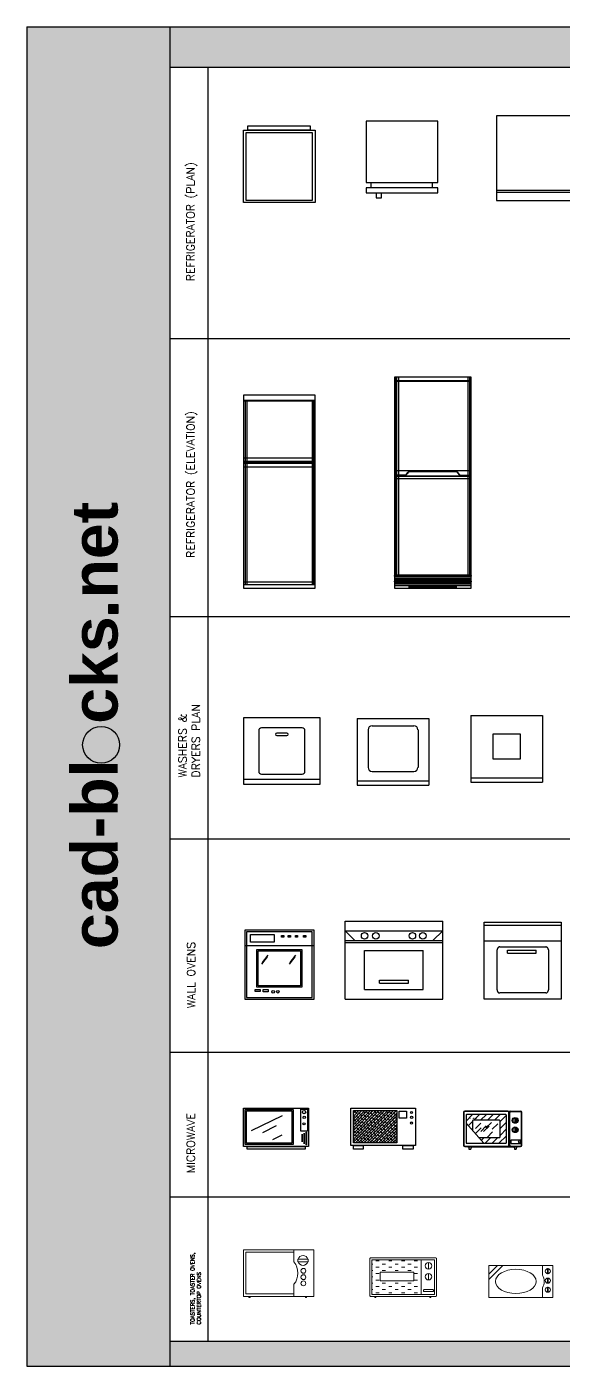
# Model space of a CAD drawing. Header units: millimetres. Extents: x 903 to 18764, y 10775 to 21237.
# Drawn here: x 903 to 5092, y 10775 to 21237 of the extents above; entities that cross this region are included whole.
import ezdxf

# ---------------------------------------------------------------- set-up
doc = ezdxf.new("R2010")
doc.units = ezdxf.units.MM
doc.layers.add('www.cad-blocks.net', color=7, linetype='Continuous')
doc.styles.get("Standard").update_dxf_attribs({"font": 'arial.ttf'})

# ---------------------------------------------------------------- blocks, each defined once
blk = doc.blocks.new('A$C60C438EE')
for p, q in [((540, 416), (0, 416)), ((175, 330), (131, 272)), ((179, 344), (135, 286)), ((391, 330), (346, 272)), ((395, 344), (350, 286))]:
    blk.add_line(p, q)
for points in [[(0, 0), (540, 0), (540, 540), (0, 540)], [(13, 13), (526, 13), (526, 526), (13, 526)], [(43, 505), (229, 505), (229, 445), (43, 445)], [(286, 497), (304, 497), (304, 485), (286, 485)], [(337, 497), (355, 497), (355, 485), (337, 485)], [(394, 497), (412, 497), (412, 485), (394, 485)], [(459, 497), (477, 497), (477, 485), (459, 485)], [(93, 387), (446, 387), (446, 93), (93, 93)], [(103, 377), (435, 377), (435, 104), (103, 104)], [(81, 75), (119, 75), (119, 59), (81, 59)], [(143, 74), (181, 74), (181, 58), (143, 58)]]:
    blk.add_lwpolyline(points, close=True)
for centre in [(221, 57), (257, 58)]:
    blk.add_circle(centre, 10.1)
blk = doc.blocks.new('A$C2FE6418F')
for p, q in [((0, 19), (0, 319)), ((0, 319), (510, 319)), ((510, 319), (510, 19)), ((15, 36), (15, 309)), ((15, 309), (389, 309)), ((25, 46), (25, 299)), ((25, 299), (379, 299)), ((64, 145), (305, 261)), ((379, 299), (379, 46)), ((389, 309), (389, 36)), ((449, 140), (449, 311)), ((449, 311), (502, 311)), ((502, 311), (502, 140)), ((151, 128), (259, 184)), ((230, 74), (303, 112)), ((502, 140), (449, 140)), ((459, 57), (459, 116)), ((459, 116), (460, 116)), ((460, 116), (460, 57)), ((474, 123), (474, 42)), ((475, 123), (474, 123)), ((475, 42), (475, 123)), ((490, 33), (490, 131)), ((490, 131), (493, 131)), ((493, 131), (493, 33)), ((510, 19), (0, 19)), ((389, 36), (15, 36)), ((379, 46), (25, 46)), ((460, 57), (459, 57)), ((474, 42), (475, 42)), ((493, 33), (490, 33))]:
    blk.add_line(p, q)
blk.add_lwpolyline([(29, 19), (482, 19), (482, 0), (29, 0)], close=True)
for centre, radius in [((474, 289), 13.2), ((475, 248), 9.23), ((474, 197), 8.3)]:
    blk.add_circle(centre, radius)
blk = doc.blocks.new('A$C46405F3B')
for p, q in [((0, 565), (560, 565)), ((0, 0), (0, 565)), ((560, 565), (560, 0)), ((560, 0), (0, 0))]:
    blk.add_line(p, q)
for points in [[(540, 545), (20, 545), (20, 20), (540, 20)], [(34, 600), (523, 600), (523, 565), (34, 565)]]:
    blk.add_lwpolyline(points, close=True)
blk = doc.blocks.new('LAVAD-01')
for p, q in [((-0.322, 0.358), (-0.322, -0.392)), ((0.328, 0.358), (-0.322, 0.358)), ((-0.272, 0.358), (-0.272, -0.392)), ((0.328, -0.392), (0.328, 0.358)), ((-0.222, 0.183), (-0.222, -0.217)), ((0.203, 0.208), (-0.197, 0.208)), ((0.228, -0.217), (0.228, 0.183)), ((0.153, 0.033), (0.153, -0.067)), ((0.165, 0.046), (0.165, 0.046)), ((0.178, -0.067), (0.178, 0.033)), ((0.165, -0.079), (0.165, -0.079)), ((-0.197, -0.242), (0.203, -0.242)), ((-0.322, -0.392), (0.328, -0.392))]:
    blk.add_line(p, q)
for centre, radius, start, end in [((-0.197, 0.183), 0.025, 90, 180), ((0.203, 0.183), 0.025, 0, 90), ((0.165, 0.033), 0.0125, 90, 180), ((0.165, 0.033), 0.0125, 0, 90), ((0.165, -0.067), 0.0125, 180, 270), ((0.165, -0.067), 0.0125, 270, 360), ((-0.197, -0.217), 0.025, 180, 270), ((0.203, -0.217), 0.025, 270, 360)]:
    blk.add_arc(centre, radius, start, end)
blk = doc.blocks.new('LAVADORA')
for p, q in [((-0.35, 0.65), (-0.35, 0)), ((-0.35, 0.65), (0.35, 0.65)), ((-0.244, 0.539), (-0.244, 0.173)), ((-0.203, 0.579), (0.203, 0.579)), ((0.244, 0.539), (0.244, 0.173)), ((0.35, 0.65), (0.35, 0)), ((-0.203, 0.133), (0.203, 0.133)), ((-0.35, 0.041), (0.35, 0.041)), ((-0.35, 0), (0.35, 0))]:
    blk.add_line(p, q)
for centre, start, end in [((-0.203, 0.539), 90, 180), ((0.203, 0.539), 0, 90), ((-0.203, 0.173), 180, 270), ((0.203, 0.173), 270, 0)]:
    blk.add_arc(centre, 0.0406, start, end)
blk = doc.blocks.new('REFRI-00')
for points in [[(-0.35, 0.35), (-0.35, -0.25), (0.35, -0.25), (0.35, 0.35), (-0.35, 0.35)], [(-0.3, -0.3), (-0.3, -0.25)], [(0.3, -0.3), (0.3, -0.25)], [(-0.35, -0.3), (-0.35, -0.35), (0.35, -0.35), (0.35, -0.3), (-0.35, -0.3)], [(-0.25, -0.35), (-0.25, -0.4), (-0.2, -0.4), (-0.2, -0.35)]]:
    blk.add_lwpolyline(points)
blk = doc.blocks.new('REFRIG')
for p, q in [((-0.825, 0.454), (-0.825, -0.454)), ((0, 0.454), (-0.825, 0.454)), ((-0.746, 0.454), (-0.746, -0.454)), ((-0.726, 0.454), (-0.726, -0.454)), ((0, -0.454), (0, 0.454)), ((-0.825, -0.454), (0, -0.454))]:
    blk.add_line(p, q)
blk = doc.blocks.new('SECA')
for p, q in [((-0.35, 0.65), (0.35, 0.65)), ((-0.35, 0.65), (-0.35, 0)), ((0.35, 0.65), (0.35, 0)), ((-0.35, 0.041), (0.35, 0.041)), ((-0.35, 0), (0.35, 0))]:
    blk.add_line(p, q)
blk.add_lwpolyline([(0.135, 0.229), (0.135, 0.468), (-0.135, 0.468), (-0.135, 0.229)], close=True)
blk = doc.blocks.new('A$C6CAC75EA')
at = {"linetype": 'Continuous'}
for p, q in [((0, 0), (0, 610)), ((0, 610), (762, 610)), ((0, 533), (762, 533)), ((0, 533), (76, 457)), ((686, 457), (762, 533)), ((762, 0), (762, 610)), ((0, 457), (762, 457)), ((0, 443), (762, 443)), ((152, 381), (610, 381)), ((152, 76), (152, 381)), ((610, 76), (610, 381)), ((269, 148), (494, 148)), ((269, 124), (269, 148)), ((269, 124), (494, 124)), ((494, 124), (494, 148)), ((0, 0), (762, 0)), ((152, 76), (610, 76))]:
    blk.add_line(p, q, dxfattribs=at)
for centre in [(152, 494), (239, 494), (525, 494), (607, 494)]:
    blk.add_circle(centre, 25.4, dxfattribs=at)
blk = doc.blocks.new('A$C488C069F')
at = {"linetype": 'Continuous'}
for p, q in [((0, 600), (600, 600)), ((0, 0), (0, 600)), ((600, 576), (0, 576)), ((600, 600), (600, 0)), ((0, 456), (600, 456)), ((101, 390), (100, 388)), ((100, 388), (100, 387)), ((100, 387), (100, 385)), ((100, 385), (100, 384)), ((100, 72), (100, 384)), ((102, 394), (101, 393)), ((101, 393), (101, 391)), ((101, 391), (101, 390)), ((103, 397), (102, 396)), ((102, 396), (102, 394)), ((104, 398), (103, 397)), ((105, 399), (104, 398)), ((106, 401), (105, 400)), ((105, 400), (105, 399)), ((107, 402), (106, 401)), ((108, 403), (107, 402)), ((109, 404), (108, 403)), ((110, 405), (109, 404)), ((111, 406), (110, 405)), ((113, 406), (111, 406)), ((114, 407), (113, 406)), ((115, 407), (114, 407)), ((116, 408), (115, 407)), ((117, 408), (116, 408)), ((119, 408), (117, 408)), ((120, 408), (119, 408)), ((120, 408), (480, 408)), ((181, 383), (406, 383)), ((181, 359), (181, 383)), ((181, 359), (406, 359)), ((406, 359), (406, 383)), ((481, 408), (480, 408)), ((483, 408), (481, 408)), ((484, 408), (483, 408)), ((485, 407), (484, 408)), ((486, 407), (485, 407)), ((487, 406), (486, 407)), ((489, 406), (487, 406)), ((490, 405), (489, 406)), ((491, 404), (490, 405)), ((492, 403), (491, 404)), ((493, 402), (492, 403)), ((494, 401), (493, 402)), ((495, 400), (494, 401)), ((495, 399), (495, 400)), ((496, 398), (495, 399)), ((497, 397), (496, 398)), ((498, 396), (497, 397)), ((498, 394), (498, 396)), ((499, 393), (498, 394)), ((499, 391), (499, 393)), ((499, 390), (499, 391)), ((500, 388), (499, 390)), ((500, 387), (500, 388)), ((500, 385), (500, 387)), ((500, 384), (500, 385)), ((500, 384), (500, 72)), ((100, 72), (100, 70)), ((100, 70), (100, 69)), ((100, 69), (100, 68)), ((100, 68), (101, 66)), ((101, 66), (101, 65)), ((101, 65), (101, 63)), ((101, 63), (102, 62)), ((102, 62), (102, 60)), ((102, 60), (103, 59)), ((103, 59), (104, 58)), ((104, 58), (105, 57)), ((105, 57), (105, 56)), ((105, 56), (106, 55)), ((106, 55), (107, 54)), ((107, 54), (108, 53)), ((108, 53), (109, 52)), ((109, 52), (110, 51)), ((110, 51), (111, 50)), ((111, 50), (113, 50)), ((113, 50), (114, 49)), ((114, 49), (115, 49)), ((115, 49), (116, 48)), ((116, 48), (117, 48)), ((117, 48), (119, 48)), ((119, 48), (120, 48)), ((480, 48), (120, 48)), ((480, 48), (481, 48)), ((481, 48), (483, 48)), ((483, 48), (484, 48)), ((484, 48), (485, 49)), ((485, 49), (486, 49)), ((486, 49), (487, 50)), ((487, 50), (489, 50)), ((489, 50), (490, 51)), ((490, 51), (491, 52)), ((491, 52), (492, 53)), ((492, 53), (493, 54)), ((493, 54), (494, 55)), ((494, 55), (495, 56)), ((495, 57), (496, 58)), ((495, 56), (495, 57)), ((496, 58), (497, 59)), ((497, 59), (498, 60)), ((498, 62), (499, 63)), ((498, 60), (498, 62)), ((499, 66), (500, 68)), ((499, 65), (499, 66)), ((499, 63), (499, 65)), ((500, 70), (500, 72)), ((500, 69), (500, 70)), ((500, 68), (500, 69)), ((600, 0), (0, 0))]:
    blk.add_line(p, q, dxfattribs=at)
blk = doc.blocks.new('A$C065B69A5')
blk.add_hatch(color=256).paths.add_polyline_path([(600, 100), (600, 104), (0, 104), (0, 100)])
for p, q in [((600, 1650), (0, 1650)), ((0, 1650), (0, 0)), ((600, 1620), (0, 1620)), ((600, 1615), (0, 1615)), ((6, 1650), (6, 883)), ((17, 1650), (17, 883)), ((31, 1650), (31, 883)), ((572, 1650), (572, 883)), ((585, 1650), (585, 883)), ((595, 1650), (595, 883)), ((600, 0), (600, 1650)), ((600, 918), (0, 918)), ((80, 885), (0, 885)), ((80, 883), (0, 883)), ((600, 875), (0, 875)), ((600, 873), (0, 873)), ((600, 855), (0, 855)), ((6, 875), (6, 104)), ((17, 875), (17, 104)), ((31, 875), (31, 104)), ((93, 892), (104, 905)), ((95, 891), (106, 903)), ((479, 912), (121, 912)), ((479, 910), (121, 910)), ((511, 883), (494, 903)), ((512, 885), (496, 905)), ((511, 883), (600, 883)), ((512, 885), (600, 885)), ((572, 875), (572, 104)), ((585, 875), (585, 104)), ((595, 875), (595, 104)), ((0, 104), (600, 104)), ((0, 100), (600, 100)), ((0, 50), (600, 50)), ((0, 48), (600, 48)), ((0, 43), (600, 43)), ((0, 34), (600, 34)), ((0, 23), (600, 23)), ((1, 96), (599, 96)), ((1, 92), (599, 92)), ((1, 59), (599, 59)), ((1, 54), (599, 54)), ((2, 80), (598, 80)), ((2, 68), (598, 68)), ((0, 0), (600, 0))]:
    blk.add_line(p, q)
for points in [[(294, 6), (115, 6), (115, 14), (294, 14)], [(306, 6), (485, 6), (485, 14), (306, 14)]]:
    blk.add_lwpolyline(points, close=True)
for centre, radius, start, end in [((80, 903), 18, 270, 319.7941), ((80, 903), 20, 270, 319.7941), ((121, 890), 22, 90, 139.7941), ((121, 890), 20, 90, 139.7941), ((479, 890), 22, 40.2059, 90), ((479, 890), 20, 40.2059, 90), ((-125, 75), 128, 348.7092, 11.2908), ((725, 75), 128, 168.7092, 191.2908)]:
    blk.add_arc(centre, radius, start, end)
blk = doc.blocks.new('A$C59CB155F')
for p, q in [((0, 1508), (0, 0)), ((560, 1508), (0, 1508)), ((560, 1468), (0, 1468)), ((560, 0), (560, 1508)), ((560, 1463), (0, 1463)), ((13, 1463), (13, 990)), ((27, 1463), (27, 990)), ((540, 990), (540, 1463)), ((550, 990), (550, 1463)), ((0, 1020), (560, 1020)), ((0, 992), (560, 992)), ((0, 990), (560, 990)), ((0, 980), (560, 980)), ((0, 978), (560, 978)), ((0, 950), (560, 950)), ((13, 980), (13, 30)), ((27, 980), (27, 30)), ((540, 30), (540, 980)), ((550, 30), (550, 980)), ((0, 50), (560, 50)), ((0, 30), (560, 30)), ((0, 0), (560, 0))]:
    blk.add_line(p, q)
blk = doc.blocks.new('A$C155957EE')
at = {"linetype": 'Continuous'}
for p, q in [((0, 320), (504, 320)), ((0, 28), (0, 320)), ((504, 320), (504, 28)), ((504, 28), (0, 28)), ((19, 0), (19, 28)), ((96, 28), (96, 0)), ((406, 0), (406, 28)), ((485, 28), (485, 0))]:
    blk.add_line(p, q, dxfattribs=at)
for p, q in [((20, 122), (198, 300)), ((20, 144), (175, 300)), ((20, 167), (153, 300)), ((20, 189), (130, 300)), ((20, 212), (108, 300)), ((20, 300), (359, 300)), ((20, 77), (243, 300)), ((20, 99), (220, 300)), ((20, 54), (265, 300)), ((20, 234), (85, 300)), ((20, 279), (41, 300)), ((20, 257), (63, 300)), ((20, 48), (20, 300)), ((21, 280), (20, 281)), ((32, 246), (20, 259)), ((44, 213), (20, 236)), ((55, 269), (27, 297)), ((36, 48), (288, 300)), ((66, 235), (38, 263)), ((77, 201), (49, 230)), ((58, 48), (310, 300)), ((88, 258), (60, 286)), ((77, 291), (69, 300)), ((100, 224), (72, 252)), ((80, 48), (332, 300)), ((111, 190), (83, 218)), ((111, 280), (91, 300)), ((122, 246), (94, 274)), ((103, 48), (355, 300)), ((133, 213), (105, 241)), ((145, 269), (116, 297)), ((125, 48), (359, 281)), ((156, 235), (128, 263)), ((167, 201), (139, 230)), ((148, 48), (359, 259)), ((178, 258), (150, 286)), ((167, 291), (159, 300)), ((189, 224), (161, 252)), ((170, 48), (359, 237)), ((201, 190), (173, 218)), ((201, 280), (181, 300)), ((212, 246), (184, 274)), ((193, 48), (359, 214)), ((223, 213), (195, 241)), ((234, 269), (206, 297)), ((246, 235), (218, 263)), ((257, 201), (229, 230)), ((268, 258), (240, 286)), ((257, 291), (249, 300)), ((279, 224), (251, 252)), ((290, 190), (262, 218)), ((290, 280), (271, 300)), ((302, 246), (274, 274)), ((313, 213), (285, 241)), ((324, 269), (296, 297)), ((335, 235), (307, 263)), ((347, 201), (319, 230)), ((358, 258), (330, 286)), ((347, 291), (338, 300)), ((359, 234), (341, 252)), ((359, 211), (352, 218)), ((359, 300), (359, 48)), ((378, 241), (378, 297)), ((378, 297), (435, 297)), ((435, 241), (378, 241)), ((435, 297), (435, 241)), ((21, 190), (20, 191)), ((32, 157), (20, 169)), ((44, 123), (20, 146)), ((55, 179), (27, 207)), ((55, 89), (27, 117)), ((66, 145), (38, 173)), ((77, 112), (49, 140)), ((88, 168), (60, 196)), ((88, 78), (60, 106)), ((100, 134), (72, 162)), ((111, 100), (83, 129)), ((122, 157), (94, 185)), ((133, 123), (105, 151)), ((145, 179), (116, 207)), ((145, 89), (116, 117)), ((156, 145), (128, 173)), ((167, 112), (139, 140)), ((178, 168), (150, 196)), ((178, 78), (150, 106)), ((189, 134), (161, 162)), ((201, 100), (173, 129)), ((212, 157), (184, 185)), ((223, 123), (195, 151)), ((234, 179), (206, 207)), ((234, 89), (206, 117)), ((215, 48), (359, 192)), ((246, 145), (218, 173)), ((257, 112), (229, 140)), ((238, 48), (359, 169)), ((268, 168), (240, 196)), ((268, 78), (240, 106)), ((279, 134), (251, 162)), ((260, 48), (359, 147)), ((290, 100), (262, 129)), ((302, 157), (274, 185)), ((282, 48), (359, 124)), ((313, 123), (285, 151)), ((324, 179), (296, 207)), ((324, 89), (296, 117)), ((335, 145), (307, 173)), ((347, 112), (319, 140)), ((358, 168), (330, 196)), ((358, 78), (330, 106)), ((359, 144), (341, 162)), ((359, 121), (352, 129)), ((19, 28), (96, 28)), ((96, 0), (19, 0)), ((21, 100), (20, 102)), ((32, 67), (20, 79)), ((29, 48), (20, 57)), ((359, 48), (20, 48)), ((66, 56), (38, 84)), ((52, 48), (49, 50)), ((96, 48), (72, 72)), ((122, 67), (94, 95)), ((119, 48), (105, 61)), ((156, 56), (128, 84)), ((141, 48), (139, 50)), ((186, 48), (161, 72)), ((212, 67), (184, 95)), ((209, 48), (195, 61)), ((246, 56), (218, 84)), ((231, 48), (229, 50)), ((276, 48), (251, 72)), ((302, 67), (274, 95)), ((299, 48), (285, 61)), ((305, 48), (359, 102)), ((335, 56), (307, 84)), ((321, 48), (319, 50)), ((327, 48), (359, 79)), ((359, 54), (341, 72)), ((350, 48), (359, 57)), ((406, 28), (485, 28)), ((485, 0), (406, 0))]:
    blk.add_line(p, q)
for centre, radius in [((473, 286), 8.38), ((474, 247), 9.14), ((473, 203), 8.38)]:
    blk.add_circle(centre, radius)
blk = doc.blocks.new('A$C197057F5')
for p, q in [((0, 285), (0, 30)), ((2, 285), (2, 30)), ((346, 295), (10, 295)), ((346, 293), (10, 293)), ((20, 219), (71, 270)), ((20, 265), (20, 50)), ((331, 270), (25, 270)), ((37, 182), (70, 215)), ((70, 220), (70, 144)), ((281, 225), (75, 225)), ((80, 225), (125, 270)), ((134, 225), (179, 270)), ((188, 225), (233, 270)), ((242, 225), (287, 270)), ((286, 215), (336, 265)), ((286, 95), (286, 220)), ((286, 161), (336, 211)), ((336, 50), (336, 265)), ((346, 295), (383, 295)), ((354, 30), (354, 285)), ((356, 30), (356, 285)), ((360, 30), (360, 285)), ((362, 30), (362, 285)), ((370, 295), (445, 295)), ((370, 293), (445, 293)), ((400, 240), (400, 209)), ((408, 240), (408, 209)), ((453, 30), (453, 285)), ((455, 30), (455, 285)), ((20, 201), (158, 45)), ((62, 153), (70, 161)), ((93, 160), (136, 203)), ((95, 122), (138, 165)), ((135, 138), (178, 181)), ((157, 137), (200, 180)), ((176, 166), (219, 208)), ((186, 91), (228, 134)), ((225, 155), (268, 198)), ((286, 107), (336, 157)), ((400, 167), (400, 136)), ((408, 167), (408, 136)), ((10, 22), (346, 22)), ((10, 20), (346, 20)), ((25, 45), (331, 45)), ((35, 16), (30, 20)), ((35, 16), (65, 16)), ((41, 16), (43, 0)), ((59, 16), (57, 0)), ((65, 16), (390, 16)), ((118, 90), (281, 90)), ((138, 67), (161, 90)), ((170, 45), (215, 90)), ((224, 45), (269, 90)), ((277, 45), (336, 104)), ((331, 45), (336, 50)), ((346, 20), (370, 20)), ((370, 22), (445, 22)), ((370, 20), (445, 20)), ((390, 16), (420, 16)), ((396, 16), (398, 0)), ((414, 16), (412, 0)), ((425, 20), (420, 16)), ((43, 0), (57, 0)), ((398, 0), (412, 0))]:
    blk.add_line(p, q)
blk.add_lwpolyline([(371, 44), (447, 44, 0.414214), (451, 48), (451, 69), (371, 69)], format="xyb", close=True)
for centre, radius in [((404, 224), 22.5), ((404, 224), 21.5), ((404, 151), 22.5), ((404, 151), 21.5), ((437, 57), 7.98)]:
    blk.add_circle(centre, radius)
for centre, radius, start, end in [((10, 285), 10, 90, 180), ((10, 285), 8, 90, 180), ((25, 265), 5, 90, 180), ((75, 220), 5, 90, 180), ((281, 220), 5, 0, 90), ((331, 265), 5, 0, 90), ((346, 285), 10, 0, 90), ((346, 285), 8, 0, 90), ((370, 285), 10, 90, 180), ((370, 285), 8, 90, 180), ((404, 224), 18.5, 111.3237, 248.6763), ((398, 240), 2, 0, 111.3237), ((410, 240), 2, 68.6763, 180), ((404, 224), 18.5, 291.3237, 68.6763), ((445, 285), 10, 0, 90), ((445, 285), 8, 0, 90), ((404, 151), 18.5, 111.3237, 248.6763), ((398, 209), 2, 248.6763, 0), ((398, 167), 2, 0, 111.3237), ((398, 136), 2, 248.6763, 0), ((410, 209), 2, 180, 291.3237), ((410, 167), 2, 68.6763, 180), ((410, 136), 2, 180, 291.3237), ((404, 151), 18.5, 291.3237, 68.6763), ((10, 30), 10, 180, 270), ((10, 30), 8, 180, 270), ((25, 50), 5, 180, 270), ((281, 95), 5, 270, 0), ((331, 50), 5, 270, 0), ((346, 30), 10, 270, 0), ((346, 30), 8, 270, 0), ((370, 30), 10, 180, 270), ((370, 30), 8, 180, 270), ((445, 30), 10, 270, 0), ((445, 30), 8, 270, 0)]:
    blk.add_arc(centre, radius, start, end)
at = {"insert": (39, 250), "char_height": 14.34, "width": 42.43, "attachment_point": 1}
blk.add_mtext('\\f黑体|b0|i0|c134|p2;Galanz', dxfattribs=at)
blk = doc.blocks.new('A$C4FC113AA')
at = {"lineweight": 5}
for p, q in [((0, 8), (0, 373)), ((0, 373), (550, 373)), ((20, 353), (395, 353)), ((20, 28), (20, 353)), ((395, 278), (395, 373)), ((550, 373), (550, 8)), ((426, 298), (426, 279)), ((505, 298), (426, 298)), ((426, 279), (505, 279)), ((505, 279), (505, 298)), ((550, 8), (0, 8)), ((395, 28), (20, 28)), ((41, 8), (46, 0)), ((46, 0), (50, 0)), ((50, 0), (55, 8)), ((395, 8), (395, 103)), ((482, 8), (487, 0)), ((487, 0), (492, 0)), ((492, 0), (497, 8))]:
    blk.add_line(p, q, dxfattribs=at)
for centre in [(469, 208), (469, 158), (469, 110)]:
    blk.add_circle(centre, 19, dxfattribs=at)
for centre, radius, start, end in [((466, 289), 38.6, 14.3771, 165.6229), ((287, 190), 139, 321.0756, 38.9244), ((249, 191), 170, 30.6925, 30.9043), ((466, 289), 38.6, 194.3771, 345.6229)]:
    blk.add_arc(centre, radius, start, end, dxfattribs=at)
blk = doc.blocks.new('A$C31E43121')
at = {"lineweight": 5}
for p, q in [((0, 303), (0, 13)), ((515, 308), (5, 308)), ((15, 293), (15, 23)), ((505, 293), (15, 293)), ((15, 29), (15, 288)), ((15, 261), (21, 261)), ((15, 211), (21, 211)), ((20, 293), (396, 293)), ((46, 286), (71, 286)), ((46, 236), (71, 236)), ((96, 261), (121, 261)), ((96, 211), (121, 211)), ((146, 286), (171, 286)), ((146, 236), (171, 236)), ((196, 261), (221, 261)), ((196, 211), (221, 211)), ((246, 286), (271, 286)), ((246, 236), (271, 236)), ((296, 261), (321, 261)), ((296, 211), (321, 211)), ((346, 286), (371, 286)), ((346, 236), (371, 236)), ((396, 261), (401, 261)), ((396, 211), (401, 211)), ((401, 288), (401, 29)), ((456, 222), (456, 270)), ((458, 222), (458, 270)), ((505, 23), (505, 293)), ((520, 13), (520, 303)), ((15, 161), (21, 161)), ((15, 111), (21, 111)), ((46, 186), (71, 186)), ((46, 136), (71, 136)), ((80, 130), (80, 197)), ((80, 197), (342, 197)), ((342, 130), (80, 130)), ((96, 111), (121, 111)), ((196, 111), (221, 111)), ((296, 111), (321, 111)), ((342, 197), (342, 130)), ((346, 186), (371, 186)), ((346, 136), (371, 136)), ((396, 161), (401, 161)), ((396, 111), (401, 111)), ((456, 138), (456, 185)), ((458, 138), (458, 185)), ((5, 8), (515, 8)), ((15, 61), (21, 61)), ((15, 23), (505, 23)), ((396, 24), (20, 24)), ((35, 8), (40, 0)), ((44, 0), (49, 8)), ((46, 86), (71, 86)), ((46, 36), (71, 36)), ((96, 61), (121, 61)), ((146, 86), (171, 86)), ((146, 36), (171, 36)), ((196, 61), (221, 61)), ((246, 86), (271, 86)), ((246, 36), (271, 36)), ((296, 61), (321, 61)), ((346, 86), (371, 86)), ((346, 36), (371, 36)), ((396, 61), (401, 61)), ((419, 50), (419, 56)), ((424, 61), (490, 61)), ((490, 45), (424, 45)), ((464, 8), (470, 0)), ((474, 0), (479, 8)), ((495, 56), (495, 50)), ((40, 0), (44, 0)), ((470, 0), (474, 0))]:
    blk.add_line(p, q, dxfattribs=at)
for centre in [(457, 246), (457, 162)]:
    blk.add_circle(centre, 25.5, dxfattribs=at)
for centre, start, end in [((5, 303), 90, 180), ((20, 288), 90, 180), ((396, 288), 0, 90), ((515, 303), 0, 90), ((5, 13), 180, 270), ((20, 29), 180, 270), ((396, 29), 270, 0), ((424, 56), 90, 180), ((424, 50), 180, 270), ((490, 56), 0, 90), ((490, 50), 270, 0), ((515, 13), 270, 0)]:
    blk.add_arc(centre, 5, start, end, dxfattribs=at)
blk = doc.blocks.new('A$C3A432F5E')
at = {"lineweight": 5}
for p, q in [((0, 140), (110, 250)), ((0, 182), (65, 247)), ((420, 250), (420, 175)), ((420, 75), (420, 0))]:
    blk.add_line(p, q, dxfattribs=at)
for points in [[(0, 0), (500, 0), (500, 250), (0, 250)], [(458, 225), (463, 225), (463, 185), (458, 185)], [(458, 151), (463, 151), (463, 111), (458, 111)], [(458, 80), (463, 80), (463, 40), (458, 40)]]:
    blk.add_lwpolyline(points, close=True, dxfattribs=at)
for centre in [(461, 205), (461, 131), (461, 60)]:
    blk.add_circle(centre, 20, dxfattribs=at)
blk.add_arc((322, 125), 110, 333.0633, 26.9367, dxfattribs=at)
blk.add_ellipse((211, 125), major_axis=(-159, 0), ratio=0.597295, dxfattribs=at)
blk = doc.blocks.new('FORMAT')
at = {"layer": 'www.cad-blocks.net', "true_color": 0x444444}
blk.add_hatch(color=250, dxfattribs=at).paths.add_polyline_path([(903, 10775), (2021, 10775), (2021, 21237), (903, 21237)])
at = {"layer": 'www.cad-blocks.net', "true_color": 0x546d8e}
h = blk.add_hatch(color=155, dxfattribs=at)
h.set_gradient(color1=(68, 68, 68), color2=(84, 109, 142), tint=1)
h.paths.add_polyline_path([(2021, 21237), (2021, 20923), (18704, 20923), (18704, 21237)])
for points in [[(1543, 16724), (1543, 16654), (1614, 16654), (1614, 16724)], [(1339, 15628, 1), (1627, 15628, 1)]]:
    blk.add_hatch(color=155, dxfattribs=at).paths.add_polyline_path(points)
h = blk.add_hatch(color=155, dxfattribs=at)
h.set_gradient(color1=(68, 68, 68), color2=(84, 109, 142), tint=1)
h.paths.add_polyline_path([(2021, 10969), (2021, 10775), (18704, 10775), (18704, 10969)])
at = {"layer": 'www.cad-blocks.net', "color": 250, "true_color": 0x444444}
for p, q in [((903, 21237), (2021, 21237)), ((903, 21237), (903, 10775)), ((2021, 21237), (2021, 10775)), ((903, 10775), (2021, 10775))]:
    blk.add_line(p, q, dxfattribs=at)
at = {"layer": 'www.cad-blocks.net'}
blk.add_line((2021, 21237), (2021, 10775), dxfattribs=at)
at = {"layer": 'www.cad-blocks.net', "color": 155, "true_color": 0x546d8e}
for p, q in [((2021, 21237), (18704, 21237)), ((2021, 20923), (18704, 20923)), ((2021, 20923), (18704, 20923)), ((2021, 20923), (2021, 10969)), ((2021, 20923), (18704, 20923)), ((2319, 10969), (2319, 20923)), ((15166, 18800), (2021, 18800)), ((18764, 16628), (2021, 16628)), ((2021, 14894), (18764, 14894)), ((2021, 13227), (18764, 13227)), ((2021, 12098), (18764, 12098)), ((2021, 10969), (18704, 10969)), ((2021, 10969), (18704, 10969)), ((2021, 10969), (18704, 10969)), ((2021, 10775), (18704, 10775))]:
    blk.add_line(p, q, dxfattribs=at)
blk.add_lwpolyline([(1543, 16654), (1543, 16724), (1614, 16724), (1614, 16654)], close=True, dxfattribs=at)
blk.add_circle((1483, 15628), 144, dxfattribs=at)
at = {"layer": 'www.cad-blocks.net', "color": 155, "true_color": 0x546d8e, "attachment_point": 1, "rotation": 90}
for s, width, insert, char_height in [('{\\Fsimplex|c0;REFRIGERATOR (PLAN)}', 5331.34, (2150, 19250), 62.5), ('{\\Fsimplex|c0;REFRIGERATOR (ELEVATION)}', 5331.34, (2151, 17089), 62.5), ('{\\Fsimplex|c0;WASHERS & DRYERS PLAN}', 932.55, (2088, 15373), 62.5), ('{\\Fsimplex|c0;WALL OVENS}', 5331.34, (2154, 13572), 62.5), ('{\\Fsimplex|c0;MICROWAVE}', 5331.34, (2152, 12283), 62.5), ('{\\Fsimplex|c0;TOASTERS, TOASTER OVENS, COUNTERTOP OVENS}', 787.77, (2182, 11100), 30)]:
    blk.add_mtext_dynamic_manual_height_columns(s, width=width, gutter_width=12.5, heights=[0], dxfattribs=dict(at, insert=insert, char_height=char_height))
at = {"layer": 'www.cad-blocks.net', "insert": (1252, 14033), "char_height": 360, "attachment_point": 1, "rotation": 90}
blk.add_mtext_dynamic_manual_height_columns('{\\fArial|b1|i0|c0|p34;\\C255;\\c16777215;cad-bl  cks net}', width=33614.95, gutter_width=12.5, heights=[0], dxfattribs=at)

msp = doc.modelspace()

# ---------------------------------------------------------------- block references
at = {"xscale": 800, "yscale": 800, "zscale": 800, "rotation": 90}
for name, p in [('REFRIG', (4934, 20541)), ('LAVAD-01', (2881, 15578))]:
    msp.add_blockref(name, p, dxfattribs=at)
for name, p in [('A$C46405F3B', (2594, 19864)), ('A$C065B69A5', (3774, 16851)), ('A$C59CB155F', (2594, 16851)), ('A$C6CAC75EA', (3389, 13642)), ('A$C488C069F', (4476, 13642)), ('A$C60C438EE', (2606, 13642)), ('A$C2FE6418F', (2594, 12471)), ('A$C155957EE', (3434, 12471)), ('A$C197057F5', (4313, 12471)), ('A$C4FC113AA', (2594, 11312)), ('A$C31E43121', (3583, 11312)), ('A$C3A432F5E', (4511, 11312))]:
    msp.add_blockref(name, p)
at = {"xscale": 800, "yscale": 800, "zscale": 800}
for name, p in [('REFRI-00', (3832, 20220)), ('LAVADORA', (3763, 15314)), ('SECA', (4651, 15337))]:
    msp.add_blockref(name, p, dxfattribs=at)
at = {"layer": 'www.cad-blocks.net'}
msp.add_blockref('FORMAT', (0, 0), dxfattribs=at)

doc.saveas('drawing.dxf')
